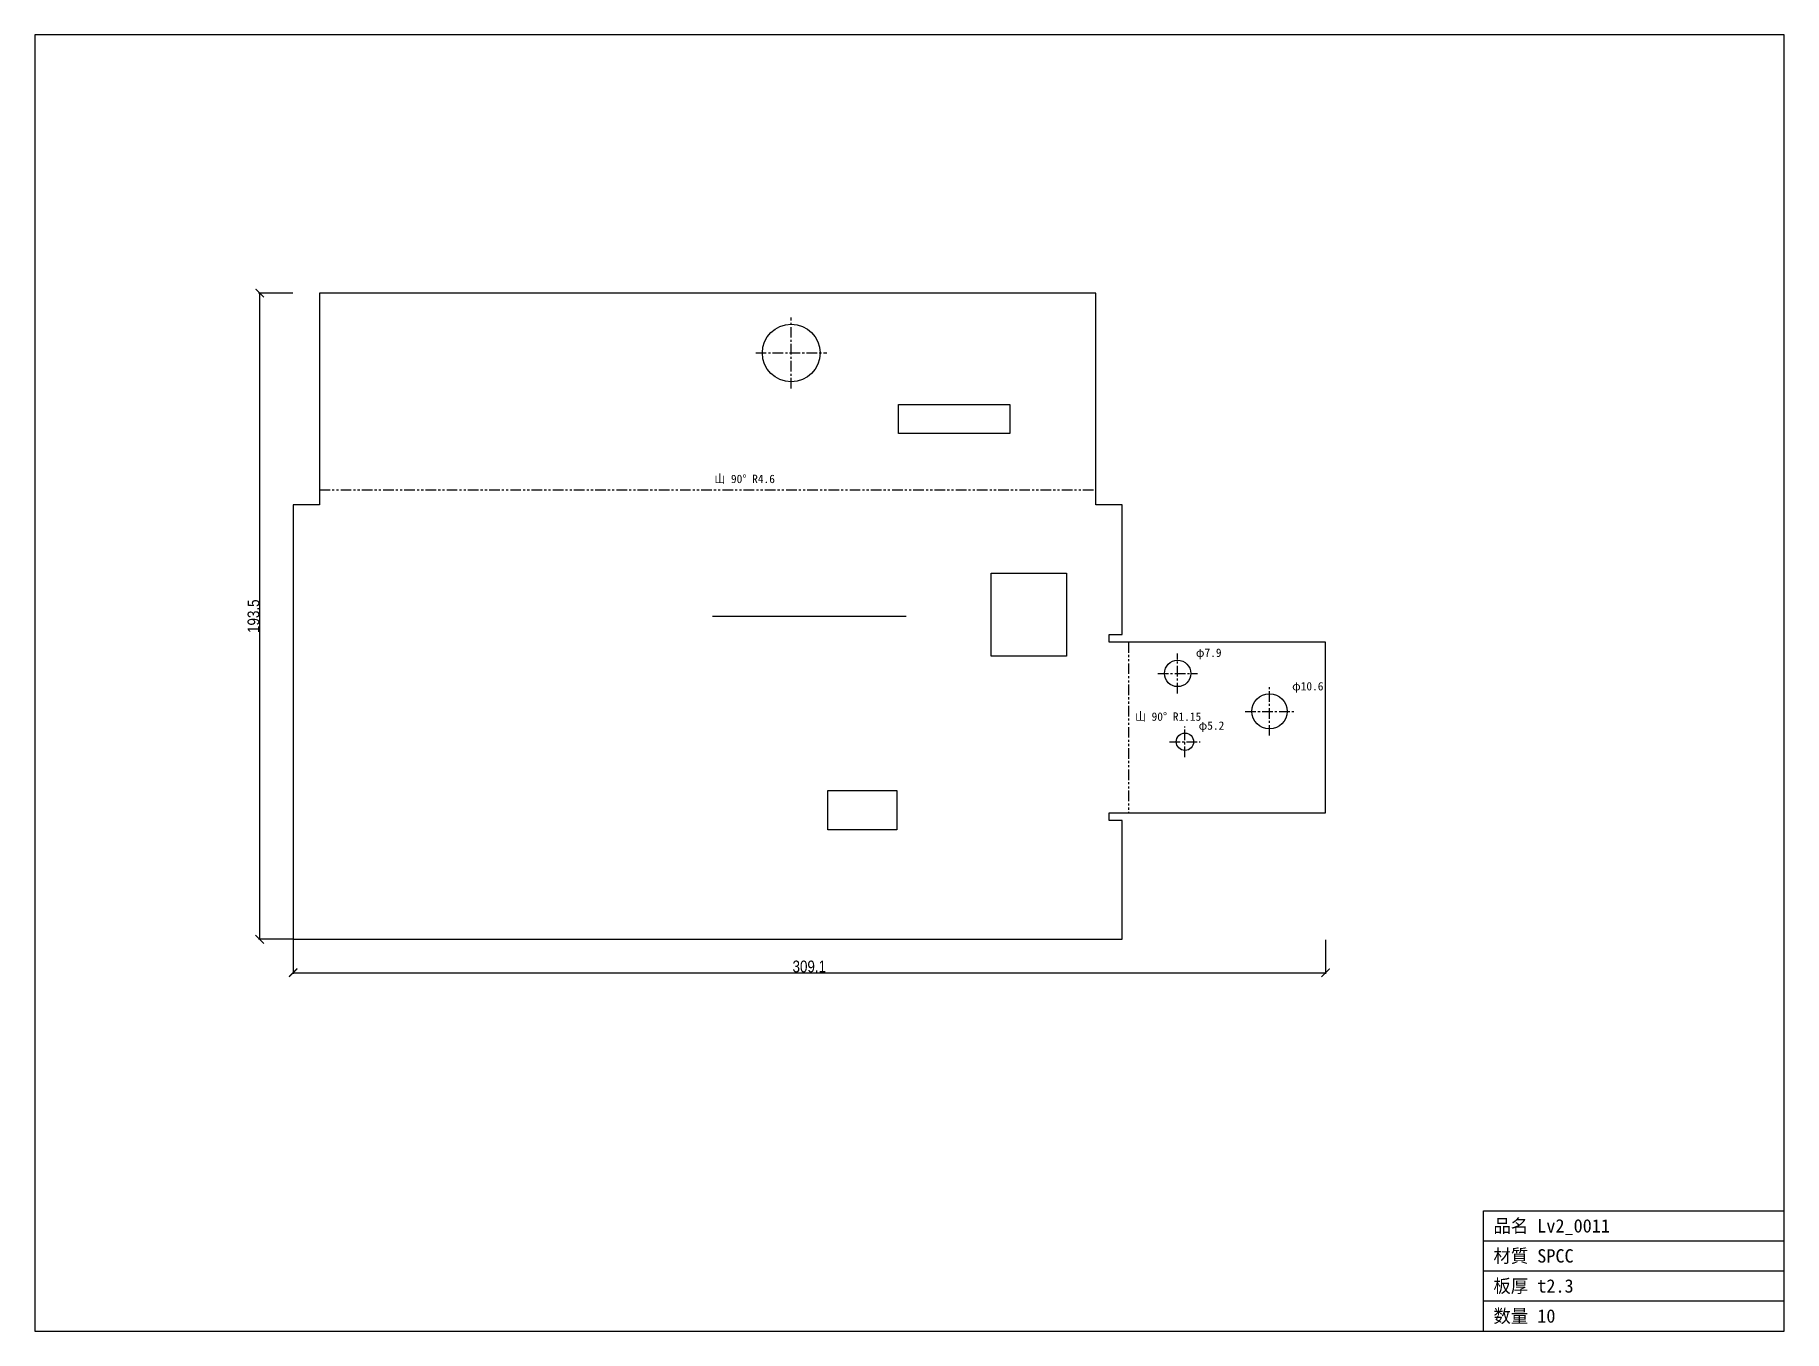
# Model space of a CAD drawing. Header units: millimetres. Extents: x -77 to 446, y -117 to 271.
import ezdxf

# ---------------------------------------------------------------- set-up
doc = ezdxf.new("R2010")
doc.units = ezdxf.units.MM
doc.linetypes.add('CENTER', pattern=[5.08, 3.175, -0.635, 0.635, -0.635])
doc.linetypes.add('PHANTOM', pattern=[6.35, 3.175, -0.635, 0.635, -0.635, 0.635, -0.635])
for name, color, linetype in [('ケガキ', 7, 'Continuous'), ('中心線', 7, 'Continuous'), ('図枠', 7, 'Continuous'), ('外形', 7, 'Continuous'), ('寸法', 7, 'Continuous'), ('文字', 7, 'Continuous'), ('曲げ線', 7, 'Continuous')]:
    doc.layers.add(name, color=color, linetype=linetype)
doc.styles.add('OpenSansCondensed-Light', font='OpenSansCondensed-Light.ttf')
doc.dimstyles.new('EZDXF', dxfattribs={"dimtxt": 0.25, "dimasz": 0.175, "dimexe": 0.375, "dimexo": 0.125, "dimgap": 0.1, "dimtad": 1, "dimlfac": 100, "dimzin": 12, "dimdsep": 46, "dimtxsty": 'OpenSansCondensed-Light', "dimblk": 'ARCHTICK', "dimcen": 2.5, "dimazin": 3, "dimtfac": 0.5, "dimtmove": 2, "dimatfit": 3})

# ---------------------------------------------------------------- blocks, each defined once
blk = doc.blocks.new('_ARCHTICK')
at = {"color": 0, "linetype": 'BYBLOCK', "const_width": 0.15}
blk.add_lwpolyline([(-0.5, -0.5), (0.5, 0.5)], dxfattribs=at)

msp = doc.modelspace()

# ---------------------------------------------------------------- linework, layer by layer
at = {"layer": 'ケガキ'}
msp.add_line((125.53, 96.75), (183.58, 96.75), dxfattribs=at)
at = {"layer": '中心線', "color": 1, "linetype": 'CENTER'}
for p, q in [((149.14, 164.92), (149.14, 186.21)), ((138.5, 175.57), (159.79, 175.57)), ((264.84, 73.65), (264.84, 85.56)), ((258.89, 79.61), (270.8, 79.61)), ((292.34, 60.98), (292.34, 75.53)), ((285.06, 68.26), (299.61, 68.26)), ((267.03, 54.56), (267.03, 63.75)), ((262.43, 59.15), (271.62, 59.15))]:
    msp.add_line(p, q, dxfattribs=at)
at = {"layer": '図枠'}
for p, q in [((446.39, 270.77), (-77.28, 270.77)), ((-77.28, 270.77), (-77.28, -117.28)), ((446.39, -117.28), (446.39, 270.77)), ((356.39, -117.28), (356.39, -81.28)), ((356.39, -81.28), (446.39, -81.28)), ((356.39, -90.28), (446.39, -90.28)), ((356.39, -99.28), (446.39, -99.28)), ((356.39, -108.28), (446.39, -108.28)), ((-77.28, -117.28), (446.39, -117.28))]:
    msp.add_line(p, q, dxfattribs=at)
at = {"layer": '外形'}
for p, q in [((240.37, 193.49), (7.9, 193.49)), ((7.9, 193.49), (7.9, 130.09)), ((240.37, 130.09), (240.37, 193.49)), ((181.25, 151.49), (181.25, 160.09)), ((181.25, 160.09), (214.62, 160.09)), ((214.62, 160.09), (214.62, 151.49)), ((214.62, 151.49), (181.25, 151.49)), ((7.9, 130.09), (0, 130.09)), ((0, 130.09), (0, 0)), ((248.27, 130.09), (240.37, 130.09)), ((248.27, 91.27), (248.27, 130.09)), ((209.04, 84.83), (209.04, 109.68)), ((209.04, 109.68), (231.53, 109.68)), ((231.53, 109.68), (231.53, 84.83)), ((244.32, 88.97), (244.32, 91.27)), ((244.32, 91.27), (248.27, 91.27)), ((231.53, 84.83), (209.04, 84.83)), ((309.11, 88.97), (244.32, 88.97)), ((309.11, 37.9), (309.11, 88.97)), ((160.09, 32.79), (160.09, 44.58)), ((160.09, 44.58), (180.78, 44.58)), ((180.78, 44.58), (180.78, 32.79)), ((244.32, 35.6), (244.32, 37.9)), ((244.32, 37.9), (309.11, 37.9)), ((180.78, 32.79), (160.09, 32.79)), ((248.27, 35.6), (244.32, 35.6)), ((248.27, 0), (248.27, 35.6)), ((0, 0), (248.27, 0))]:
    msp.add_line(p, q, dxfattribs=at)
for centre, radius in [((149.14, 175.57), 8.64), ((264.84, 79.61), 3.96), ((292.34, 68.26), 5.28), ((267.03, 59.15), 2.6)]:
    msp.add_circle(centre, radius, dxfattribs=at)
at = {"layer": '曲げ線', "color": 3, "linetype": 'PHANTOM'}
for p, q in [((7.9, 134.61), (240.37, 134.61)), ((250.08, 88.97), (250.08, 37.9))]:
    msp.add_line(p, q, dxfattribs=at)

# ---------------------------------------------------------------- texts
at = {"layer": '文字'}
for s, height, p in [('山 90° R4.6', 2.5, (126.14, 136.61)), ('φ7.9', 2.5, (270.3, 84.56)), ('φ10.6', 2.5, (299.11, 74.53)), ('山 90° R1.15', 2.5, (252.08, 65.43)), ('φ5.2', 2.5, (271.12, 62.75)), ('品名 Lv2_0011', 4, (359.39, -87.78)), ('材質 SPCC', 4, (359.39, -96.78)), ('板厚 t2.3', 4, (359.39, -105.78)), ('数量 10', 4, (359.39, -114.78))]:
    msp.add_text(s, height=height, dxfattribs=at).set_placement(p)

# ---------------------------------------------------------------- dimensions: what is measured, and where the dimension line sits
at = {"layer": '寸法'}
msp.add_linear_dim(base=(-10, 0), p1=(0, 0), p2=(0, 193.49), angle=90, dimstyle='EZDXF', override={"dimtxt": 3.5, "dimasz": 2.5, "dimdec": 1, "dimlfac": 1}, dxfattribs=at).render()
msp.add_linear_dim(base=(0, -10), p1=(0, 0), p2=(309.11, 0), dimstyle='EZDXF', override={"dimtxt": 3.5, "dimasz": 2.5, "dimdec": 1, "dimlfac": 1}, dxfattribs=at).render()

doc.saveas('drawing.dxf')
